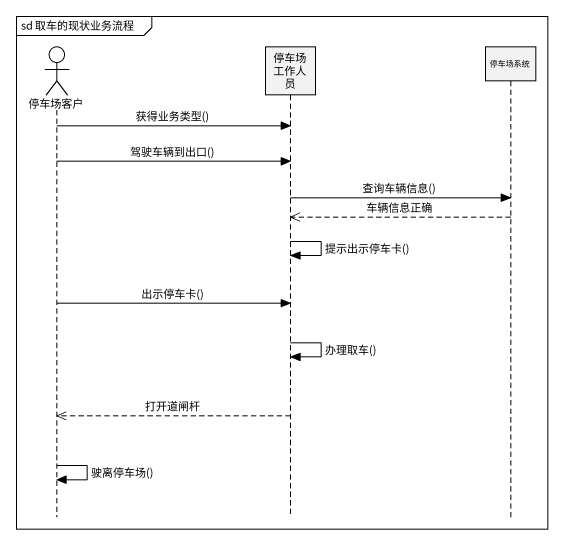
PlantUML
@startuml
mainframe sd 取车的现状业务流程
hide footbox
actor 停车场客户
participant 停车场工作人员
participant 停车场系统

停车场客户 -> 停车场工作人员 : 获得业务类型()
停车场客户 -> 停车场工作人员 : 驾驶车辆到出口()
停车场工作人员 -> 停车场系统 : 查询车辆信息()
停车场系统 -->> 停车场工作人员 : 车辆信息正确
停车场工作人员 -> 停车场工作人员 : 提示出示停车卡()
停车场客户 -> 停车场工作人员 : 出示停车卡()
停车场工作人员 -> 停车场工作人员 : 办理取车()
停车场工作人员 -->> 停车场客户 : 打开道闸杆
停车场客户 -> 停车场客户 : 驶离停车场()
@enduml
